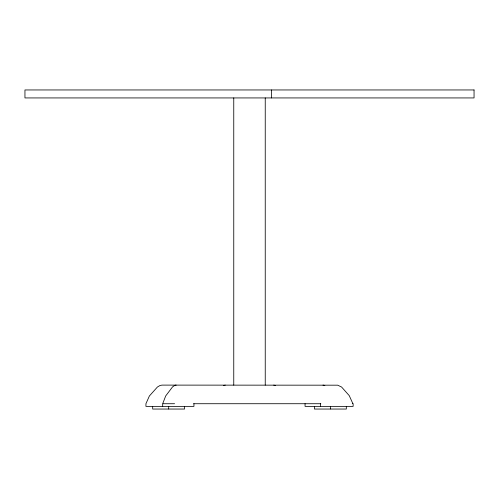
<?xml version="1.0" encoding="UTF-8"?>
<svg xmlns="http://www.w3.org/2000/svg" width="499" height="499" viewBox="0 0 499 499"><rect width="100%" height="100%" fill="white"/><g stroke="black" fill="none" stroke-linecap="round" stroke-linejoin="round"><path stroke-width="0.75" d="M176.159 385.109L174.556 385.521L172.542 386.906L165.699 395.944L162.68 403.722L162.68 406.386M223.583 385.534L225.255 385.109M175.579 385.184L174.556 385.521M163.092 403.722L174.594 403.722M193.556 403.722L320.813 403.722M168.556 409.043L152.675 409.043L152.675 406.386M330.307 409.043L314.432 409.043L314.432 406.386M322.972 385.109L324.849 385.459M273.745 385.109L275.417 385.534M346.325 406.386L346.325 409.043L330.444 409.043L330.444 406.386M320.395 403.722L320.395 406.386M305.064 403.722L305.064 406.386L353.13 406.386L353.13 403.722L352.519 403.342L352.824 403.548L349.25 395.645L341.603 387.043L337.698 385.184L162.007 385.109L160.011 385.502L157.391 387.037L149.376 396.006L145.933 403.722L145.933 406.386L193.936 406.386L193.936 403.722M271.518 89.957L271.518 97.935M265.243 97.935L265.243 385.109M233.757 97.935L233.757 385.109M184.568 406.386L184.568 409.043L168.693 409.043L168.693 406.386M474.05 89.957L24.95 89.957L24.95 97.935L474.05 97.935L474.05 89.957"/></g></svg>
